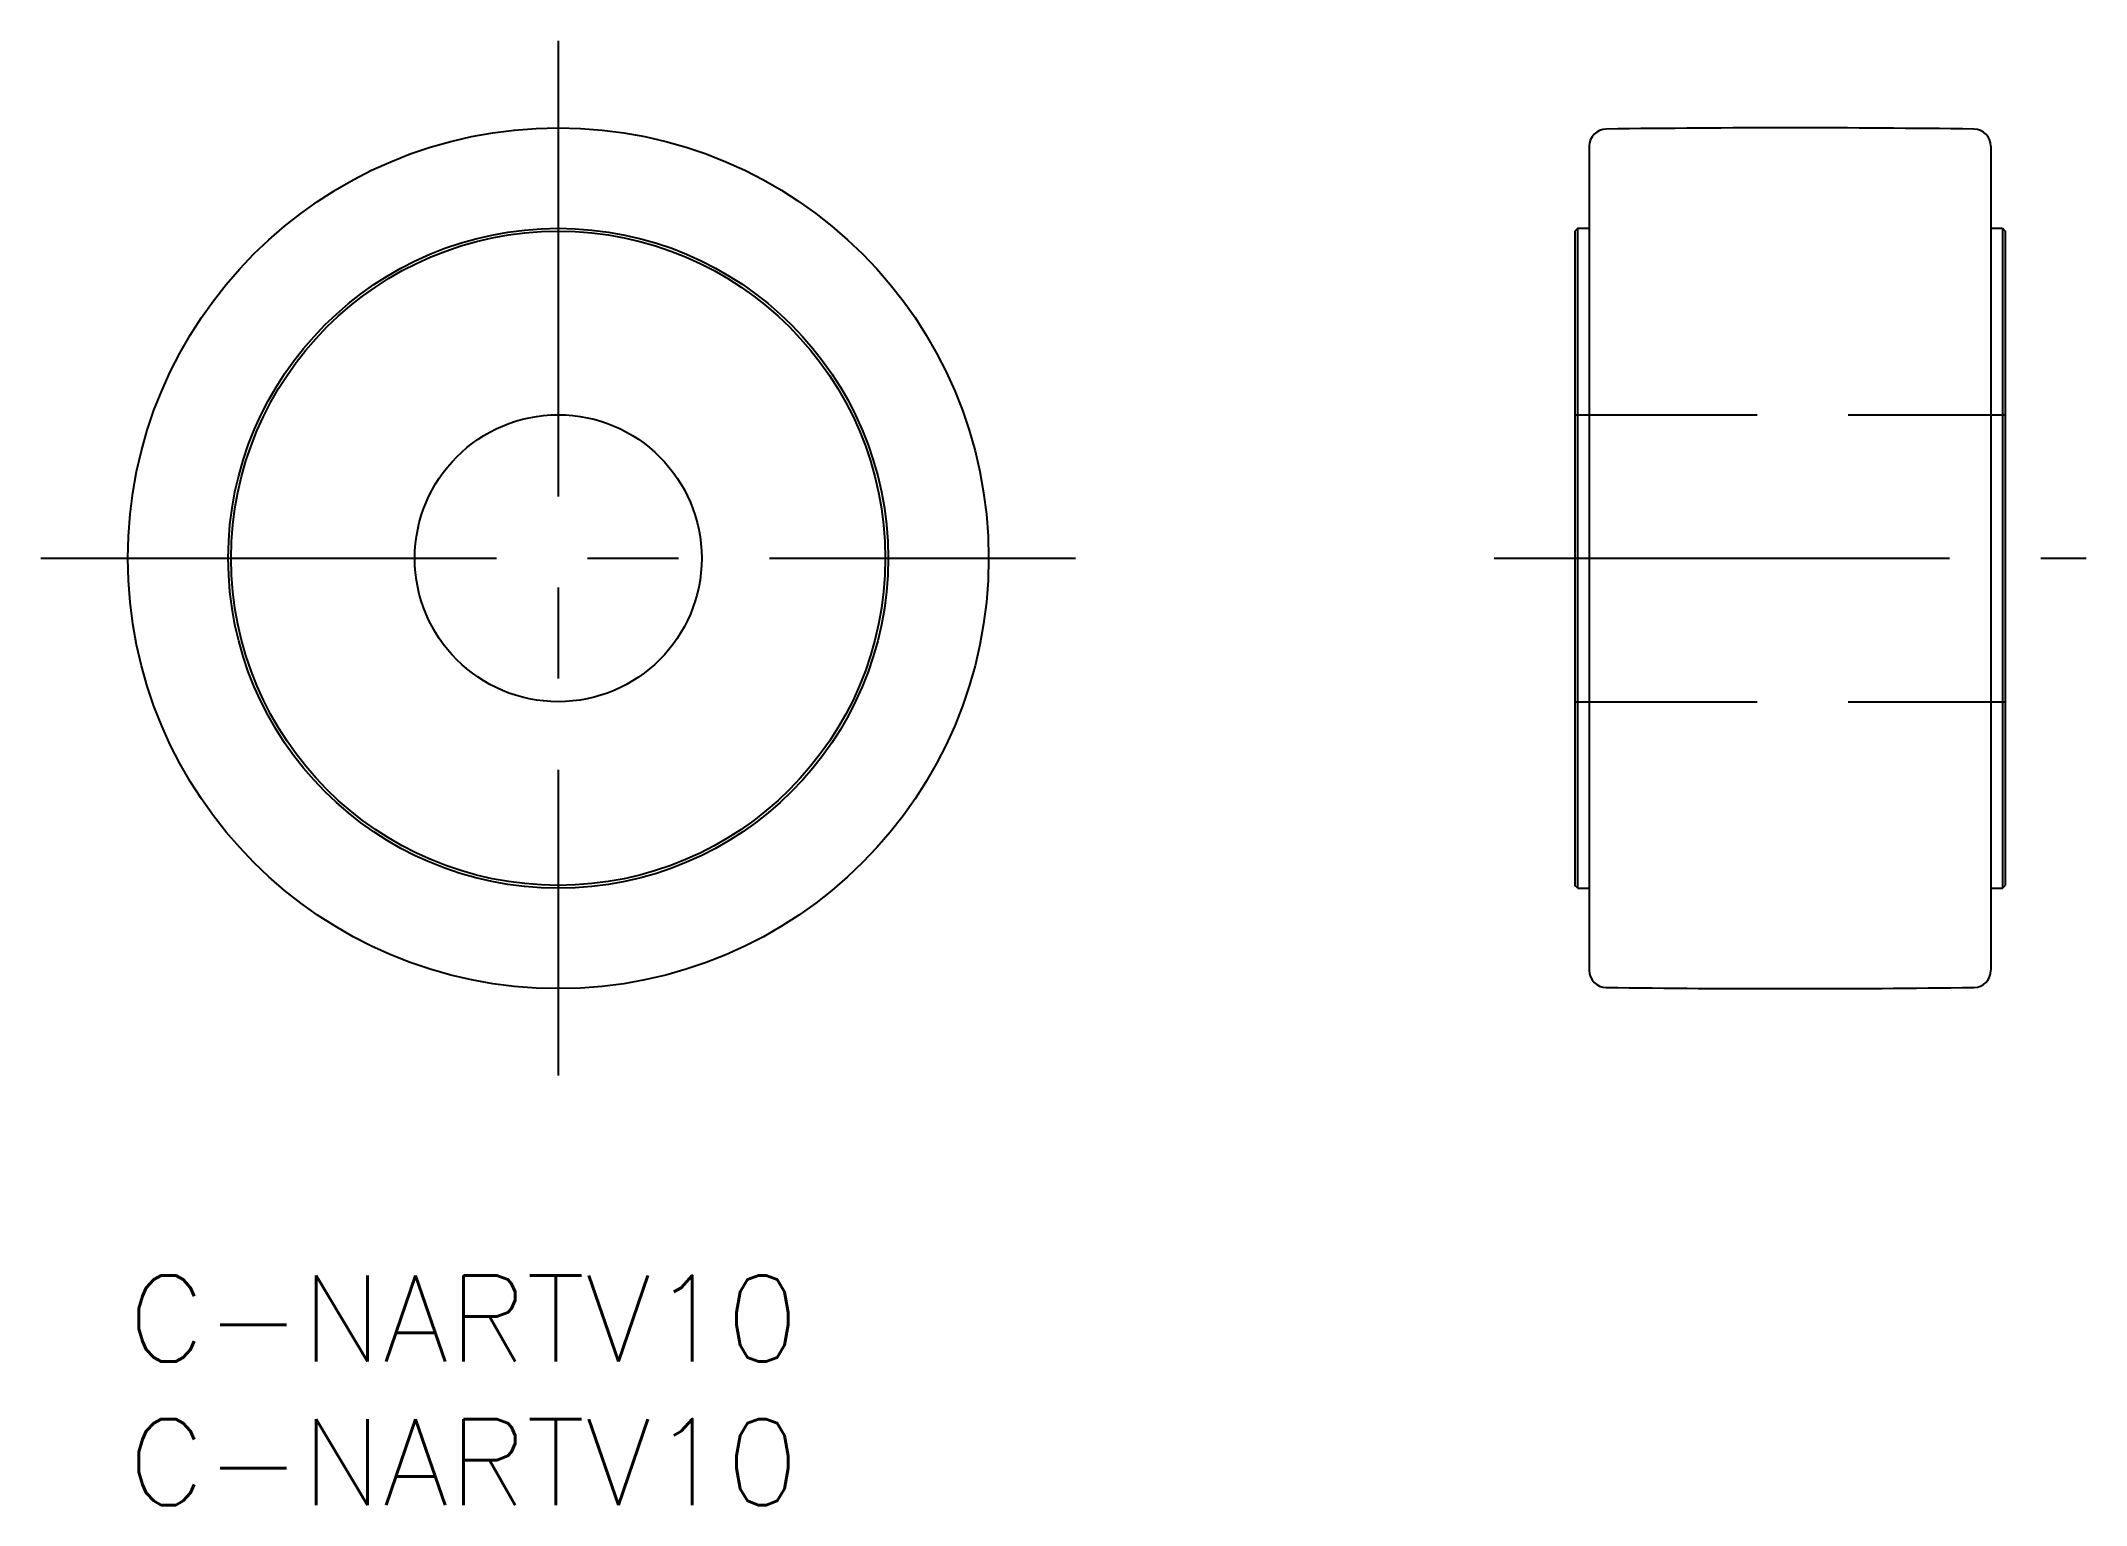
# Model space of a CAD drawing. Extents: x -3 to 68.3, y -8 to 43.
import ezdxf

# ---------------------------------------------------------------- set-up
doc = ezdxf.new("R2010")
doc.units = 0
doc.header["$LTSCALE"] = 0.5
doc.linetypes.add('CENTER', pattern=[50.8, 31.75, -6.35, 6.35, -6.35])
doc.linetypes.add('DASHED', pattern=[19.05, 12.7, -6.35])
for name, color, linetype in [('MSM_CENTER', 1, 'CENTER'), ('MSM_CONTINUOUS', 7, 'CONTINUOUS'), ('MSM_DASHED', 4, 'DASHED'), ('MSM_PART_NUMBER', 7, 'CONTINUOUS')]:
    doc.layers.add(name, color=color, linetype=linetype)
doc.styles.get("Standard").update_dxf_attribs({"font": 'txt.shx', "height": 3, "bigfont": 'bigfont.shx'})

# ---------------------------------------------------------------- blocks, each defined once
blk = doc.blocks.new('*U14')
at = {"layer": 'MSM_PART_NUMBER'}
blk.add_text('C-NARTV10', height=3, dxfattribs=at).set_placement((0, -3))
blk = doc.blocks.new('*U15')
at = {"layer": 'MSM_PART_NUMBER'}
blk.add_text('C-NARTV10', height=3, dxfattribs=at).set_placement((0, -8))

msp = doc.modelspace()

# ---------------------------------------------------------------- linework, layer by layer
at = {"layer": 'MSM_CENTER'}
for p, q in [((15, 43.031), (15, 6.969)), ((-3.031, 25), (33.031, 25)), ((47.622, 25), (68.254, 25))]:
    msp.add_line(p, q, dxfattribs=at)
at = {"layer": 'MSM_CONTINUOUS'}
for p, q in [((50.938, 39.359), (50.938, 10.641)), ((64.938, 39.359), (64.938, 10.641)), ((50.538, 36.5), (50.438, 36.4)), ((50.438, 36.4), (50.438, 13.6)), ((50.538, 36.5), (50.938, 36.5)), ((50.538, 13.5), (50.538, 36.5)), ((64.938, 36.5), (65.338, 36.5)), ((65.338, 36.5), (65.438, 36.4)), ((65.338, 36.5), (65.338, 13.5)), ((65.438, 36.4), (65.438, 13.6)), ((50.538, 13.5), (50.438, 13.6)), ((65.338, 13.5), (65.438, 13.6)), ((50.538, 13.5), (50.938, 13.5)), ((64.938, 13.5), (65.338, 13.5))]:
    msp.add_line(p, q, dxfattribs=at)
for radius in [15, 11.5, 11.4, 5]:
    msp.add_circle((15, 25), radius, dxfattribs=at)
for centre, radius, start, end in [((51.538, 39.359), 0.6, 90.73429, 180), ((57.938, -460), 500, 89.26571, 90.73429), ((64.338, 39.359), 0.6, 0, 89.26571), ((51.538, 10.641), 0.6, 180, 269.26571), ((57.938, 510), 500, 269.26571, 270.73429), ((64.338, 10.641), 0.6, 270.73429, 0)]:
    msp.add_arc(centre, radius, start, end, dxfattribs=at)
at = {"layer": 'MSM_DASHED'}
for p, q in [((50.438, 30), (65.438, 30)), ((50.438, 20), (65.438, 20))]:
    msp.add_line(p, q, dxfattribs=at)

# ---------------------------------------------------------------- block references
at = {"layer": 'MSM_CONTINUOUS'}
for name in ['*U14', '*U15']:
    msp.add_blockref(name, (0, 0), dxfattribs=at)

doc.saveas('drawing.dxf')
